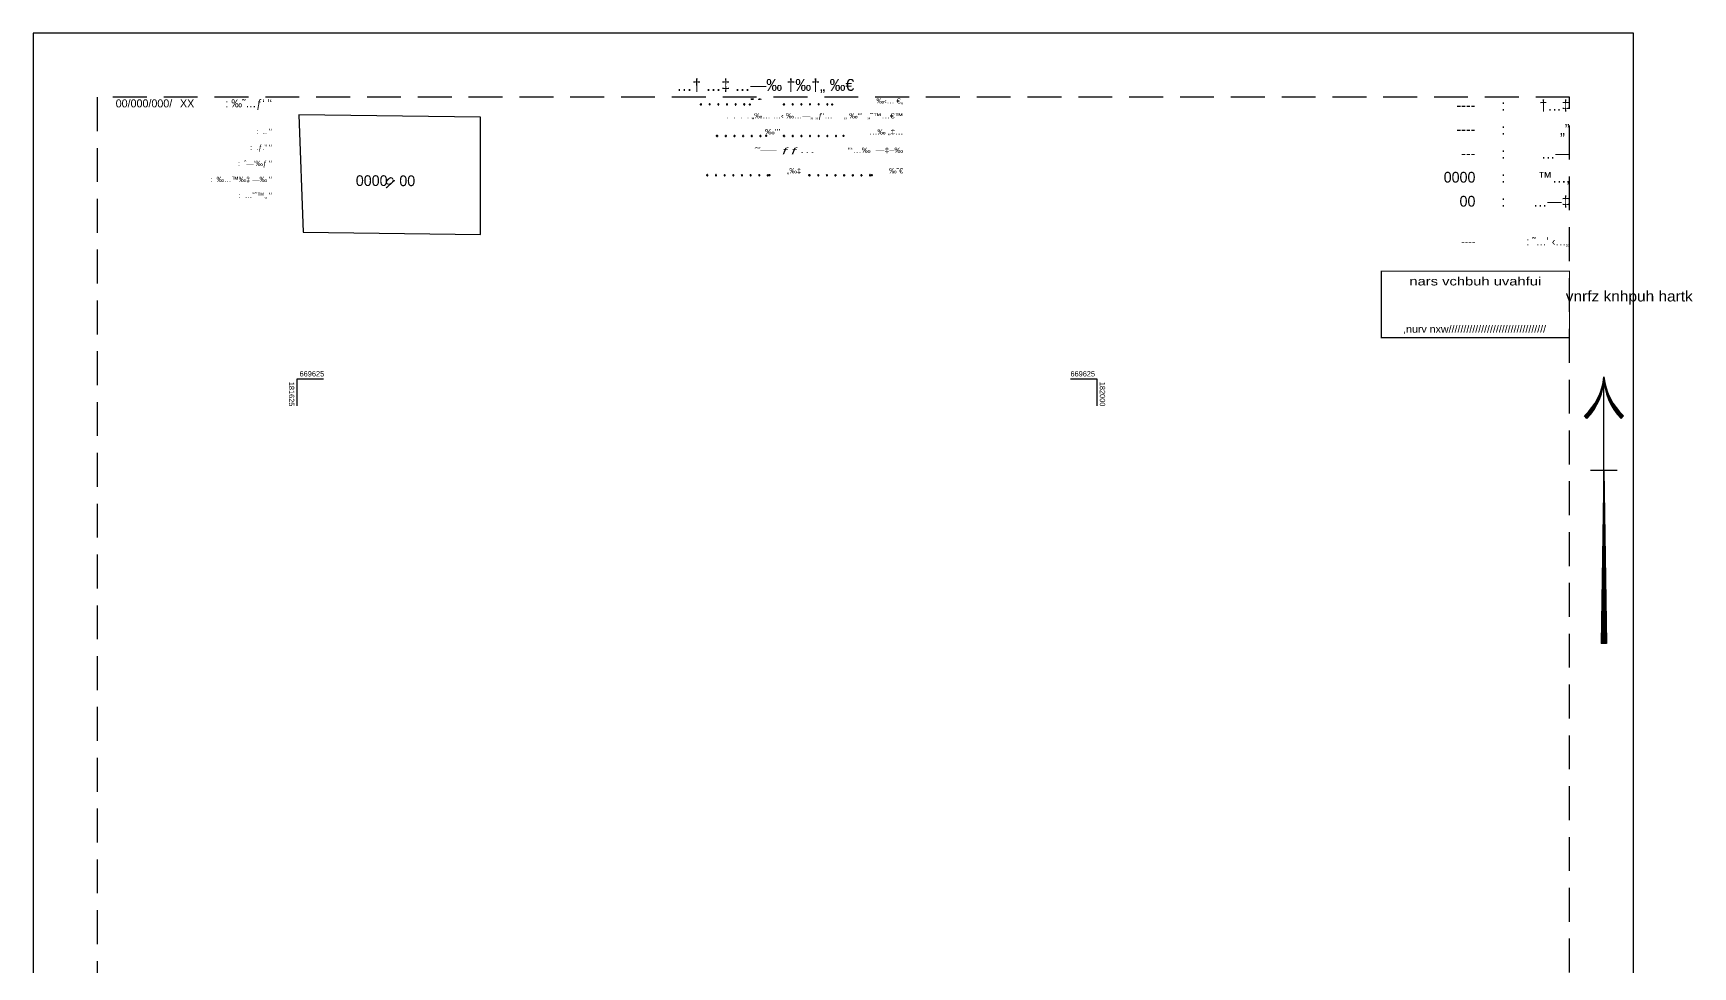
# Model space of a CAD drawing. Extents: x 180435 to 182279, y 668912 to 669787.
# Drawn here: x 181501 to 182279, y 669350 to 669787 of the extents above; entities that cross this region are included whole.
import ezdxf
from ezdxf.enums import TextEntityAlignment as Align

# ---------------------------------------------------------------- set-up
doc = ezdxf.new("R2010")
doc.units = 0
doc.header["$LTSCALE"] = 2.5
doc.header["$MEASUREMENT"] = 0
doc.header["$XCLIPFRAME"] = 2
doc.linetypes.add('HIDDEN', pattern=[9.525, 6.35, -3.175])
doc.layers.get('0').update_dxf_attribs({"linetype": 'CONTINUOUS'})
for name, color, linetype in [('DFS', 2, 'CONTINUOUS'), ('DRWP002', 2, 'CONTINUOUS'), ('DRWS001', 2, 'CONTINUOUS'), ('DRWS006', 2, 'CONTINUOUS'), ('DRWT001', 2, 'CONTINUOUS'), ('DRWT004', 2, 'CONTINUOUS'), ('KOTERET', 1, 'CONTINUOUS'), ('חותמת-תצר', 5, 'CONTINUOUS')]:
    doc.layers.add(name, color=color, linetype=linetype)
doc.styles.add('HEBTXT', font='HEBTXT.shx')
doc.styles.add('MD-2010', font='hebtxt.shx', dxfattribs={"height": 1.25})
doc.styles.add('miryam', font='mirym.shx', dxfattribs={"height": 100})
picture_1 = doc.add_image_def('image1.jpg', size_in_pixel=(1272, 5454))

# ---------------------------------------------------------------- blocks, each defined once
blk = doc.blocks.new('SUNORTHR')
at = {"color": 2}
for p, q in [((0, 65), (0, 100)), ((-6.4, 84.38), (-7.32, 85.38)), ((6.4, 84.38), (7.32, 85.38)), ((0, 65), (0, 68.5)), ((-5, 65), (5, 65)), ((0, 65), (-1, 0)), ((-0.03, 65), (-0.5, 0)), ((0, 65), (1, 0)), ((0, 0), (0, 65)), ((0.5, 0), (0, 65)), ((-0.24, 44), (-0.75, 0)), ((-0.08, 44), (-0.25, 0)), ((0.08, 44), (0.25, 0)), ((0.24, 44), (0.75, 0)), ((1, 0), (-1, 0))]:
    blk.add_line(p, q, dxfattribs=at)
for centre, start, end in [((-22.94, 102.34), 312.63608, 354.17952), ((-22.99, 101.67), 313.86735, 355.84619), ((-23.03, 101), 315.06596, 357.51286), ((-23.05, 100.33), 316.23136, 359.17952), ((22.94, 102.34), 185.82048, 227.36392), ((22.99, 101.67), 184.15381, 226.13265), ((23.03, 101), 182.48714, 224.93404), ((23.05, 100.33), 180.82048, 223.76864), ((-22.96, 102.12), 313.0501, 341.08804), ((-22.98, 101.89), 313.46053, 341.63481), ((-23.01, 101.45), 314.27054, 342.72456), ((-23.02, 101.22), 314.67008, 343.26752), ((-23.04, 100.78), 315.45815, 344.34963), ((-23.05, 100.55), 315.84662, 344.88877), ((23.05, 100.55), 195.11123, 224.15338), ((23.04, 100.78), 195.65037, 224.54185), ((23.02, 101.22), 196.73248, 225.32992), ((23.01, 101.45), 197.27544, 225.72946), ((22.98, 101.89), 198.36519, 226.53947), ((22.96, 102.12), 198.91196, 226.9499)]:
    blk.add_arc(centre, 23.06, start, end, dxfattribs=at)
blk = doc.blocks.new('SU77_10')
at = {"color": 2, "style": 'HEBTXT'}
for s, height, p in [(": ‰˜…ƒ‘ '‘", 3, (62.5, -3)), (":  .. '‘", 2, (62.5, -13)), (":  .ƒ.” '‘", 2, (62.5, -19)), (":  ˆ—‘‰ƒ '‘", 2, (62.5, -25)), (":  ‰…™‰‡ —‰ '‘", 2, (62.5, -31)), (":  …˜ˆ™„ '‘", 2, (62.5, -37))]:
    blk.add_text(s, height=height, dxfattribs=at).set_placement(p, align=Align.RIGHT)
for tag, p in [('MS_MM', (30.48, -13)), ('MS_PD', (30.48, -19)), ('MS_D', (30.48, -25)), ('MS_TH', (30.48, -31)), ('MS_SHT', (30.48, -37))]:
    blk.add_attdef(tag, text='', height=2, dxfattribs=at).set_placement(p, align=Align.RIGHT)
blk = doc.blocks.new('חותמת-תצר')
at = {"layer": 'חותמת-תצר', "const_width": 0.508, "flags": 128}
blk.add_lwpolyline([(-88.21, 0), (-88.21, 31.16), (0, 31.16), (0, 0)], close=True, dxfattribs=at)
at = {"layer": 'חותמת-תצר', "style": 'miryam'}
for s, height, width, p in [('nars vchbuh uvahfui', 3.971, 1.3, (-44.18, 26.52)), (',nurv nxw/////////////////////////////////', 3.3844, 1.1, (-44.52, 3.79))]:
    blk.add_text(s, height=height, dxfattribs=dict(at, width=width)).set_placement(p, align=Align.MIDDLE)
at = {"layer": 'חותמת-תצר', "style": 'miryam', "width": 1.09}
blk.add_text('vnrfz knhpuh hartk', height=4.9638, dxfattribs=at).set_placement((-1.78, 16.95))

msp = doc.modelspace()

# ---------------------------------------------------------------- linework, layer by layer
at = {"color": 2}
for p, q in [((181501.41, 669787.11), (181501.41, 668912.11)), ((182251.41, 669787.11), (181501.41, 669787.11)), ((182251.41, 668912.11), (182251.41, 669787.11))]:
    msp.add_line(p, q, dxfattribs=at)
at = {"color": 30, "linetype": 'HIDDEN'}
for p, q in [((181531.41, 669757.11), (181531.41, 668942.11)), ((182221.41, 669757.11), (181531.41, 669757.11)), ((182221.41, 668942.11), (182221.41, 669757.11))]:
    msp.add_line(p, q, dxfattribs=at)
at = {"layer": 'DRWP002'}
for p, q in [((181637.5, 669625), (181625, 669625)), ((181625, 669625), (181625, 669612.5)), ((182000, 669625), (181987.5, 669625)), ((182000, 669612.5), (182000, 669625))]:
    msp.add_line(p, q, dxfattribs=at)
at = {"layer": 'KOTERET', "color": 1, "linetype": 'Continuous', "lineweight": 40}
for centre, start, end in [((181814.38, 669753.73), 90.00001, 180.00001), ((181814.38, 669753.73), 180.00001, 270.00001), ((181814.38, 669753.73), 0.00002, 90.00001), ((181814.38, 669753.73), 270.00001, 0.00002), ((181818.43, 669753.73), 90.00001, 180.00001), ((181818.43, 669753.73), 180.00001, 270.00001), ((181818.43, 669753.73), 0.00002, 90.00001), ((181818.43, 669753.73), 270.00001, 0.00002), ((181822.48, 669753.73), 90.00001, 180.00001), ((181822.48, 669753.73), 180.00001, 270.00001), ((181822.48, 669753.73), 0.00002, 90.00001), ((181822.48, 669753.73), 270.00001, 0.00002), ((181826.53, 669753.73), 90.00001, 180.00001), ((181826.53, 669753.73), 180.00001, 270.00001), ((181826.53, 669753.73), 0.00002, 90.00001), ((181826.53, 669753.73), 270.00001, 0.00002), ((181830.58, 669753.73), 90.00001, 180.00001), ((181830.58, 669753.73), 180.00001, 270.00001), ((181830.58, 669753.73), 0.00002, 90.00001), ((181830.58, 669753.73), 270.00001, 0.00002), ((181834.63, 669753.73), 90.00001, 180.00001), ((181834.63, 669753.73), 180.00001, 270.00001), ((181834.63, 669753.73), 0.00002, 90.00001), ((181834.63, 669753.73), 270.00001, 0.00002), ((181853.31, 669753.73), 90.00001, 180.00001), ((181853.31, 669753.73), 180.00001, 270.00001), ((181853.31, 669753.73), 0.00002, 90.00001), ((181853.31, 669753.73), 270.00001, 0.00002), ((181857.36, 669753.73), 90.00001, 180.00001), ((181857.36, 669753.73), 180.00001, 270.00001), ((181857.36, 669753.73), 0.00002, 90.00001), ((181857.36, 669753.73), 270.00001, 0.00002), ((181861.41, 669753.73), 90.00001, 180.00001), ((181861.41, 669753.73), 180.00001, 270.00001), ((181861.41, 669753.73), 0.00002, 90.00001), ((181861.41, 669753.73), 270.00001, 0.00002), ((181865.46, 669753.73), 90.00001, 180.00001), ((181865.46, 669753.73), 180.00001, 270.00001), ((181865.46, 669753.73), 0.00002, 90.00001), ((181865.46, 669753.73), 270.00001, 0.00002), ((181869.51, 669753.73), 90.00001, 180.00001), ((181869.51, 669753.73), 180.00001, 270.00001), ((181869.51, 669753.73), 0.00002, 90.00001), ((181869.51, 669753.73), 270.00001, 0.00002), ((181873.56, 669753.73), 90.00001, 180.00001), ((181873.56, 669753.73), 180.00001, 270.00001), ((181873.56, 669753.73), 0.00002, 90.00001), ((181873.56, 669753.73), 270.00001, 0.00002), ((181821.95, 669738.95), 90.00001, 180.00001), ((181821.95, 669738.95), 180.00001, 270.00001), ((181821.95, 669738.95), 0.00002, 90.00001), ((181821.95, 669738.95), 270.00001, 0.00002), ((181826, 669738.95), 90.00001, 180.00001), ((181826, 669738.95), 180.00001, 270.00001), ((181826, 669738.95), 0.00002, 90.00001), ((181826, 669738.95), 270.00001, 0.00002), ((181830.05, 669738.95), 90.00001, 180.00001), ((181830.05, 669738.95), 180.00001, 270.00001), ((181830.05, 669738.95), 0.00002, 90.00001), ((181830.05, 669738.95), 270.00001, 0.00002), ((181834.1, 669738.95), 90.00001, 180.00001), ((181834.1, 669738.95), 180.00001, 270.00001), ((181834.1, 669738.95), 0.00002, 90.00001), ((181834.1, 669738.95), 270.00001, 0.00002), ((181838.15, 669738.95), 90.00001, 180.00001), ((181838.15, 669738.95), 180.00001, 270.00001), ((181838.15, 669738.95), 0.00002, 90.00001), ((181838.15, 669738.95), 270.00001, 0.00002), ((181842.2, 669738.95), 90.00001, 180.00001), ((181842.2, 669738.95), 180.00001, 270.00001), ((181842.2, 669738.95), 0.00002, 90.00001), ((181842.2, 669738.95), 270.00001, 0.00002), ((181853.31, 669738.95), 90.00001, 180.00001), ((181853.31, 669738.95), 180.00001, 270.00001), ((181853.31, 669738.95), 0.00002, 90.00001), ((181853.31, 669738.95), 270.00001, 0.00002), ((181857.36, 669738.95), 90.00001, 180.00001), ((181857.36, 669738.95), 180.00001, 270.00001), ((181857.36, 669738.95), 0.00002, 90.00001), ((181857.36, 669738.95), 270.00001, 0.00002), ((181861.41, 669738.95), 90.00001, 180.00001), ((181861.41, 669738.95), 180.00001, 270.00001), ((181861.41, 669738.95), 0.00002, 90.00001), ((181861.41, 669738.95), 270.00001, 0.00002), ((181865.46, 669738.95), 90.00001, 180.00001), ((181865.46, 669738.95), 180.00001, 270.00001), ((181865.46, 669738.95), 0.00002, 90.00001), ((181865.46, 669738.95), 270.00001, 0.00002), ((181869.51, 669738.95), 90.00001, 180.00001), ((181869.51, 669738.95), 180.00001, 270.00001), ((181869.51, 669738.95), 0.00002, 90.00001), ((181869.51, 669738.95), 270.00001, 0.00002), ((181873.56, 669738.95), 90.00001, 180.00001), ((181873.56, 669738.95), 180.00001, 270.00001), ((181873.56, 669738.95), 0.00002, 90.00001), ((181873.56, 669738.95), 270.00001, 0.00002), ((181877.61, 669738.95), 90.00001, 180.00001), ((181877.61, 669738.95), 180.00001, 270.00001), ((181877.61, 669738.95), 0.00002, 90.00001), ((181877.61, 669738.95), 270.00001, 0.00002), ((181817.34, 669720.55), 90.00001, 180.00001), ((181817.34, 669720.55), 180.00001, 270.00001), ((181817.34, 669720.55), 0.00002, 90.00001), ((181817.34, 669720.55), 270.00001, 0.00002), ((181821.39, 669720.55), 90.00001, 180.00001), ((181821.39, 669720.55), 180.00001, 270.00001), ((181821.39, 669720.55), 0.00002, 90.00001), ((181821.39, 669720.55), 270.00001, 0.00002), ((181825.44, 669720.55), 90.00001, 180.00001), ((181825.44, 669720.55), 180.00001, 270.00001), ((181825.44, 669720.55), 0.00002, 90.00001), ((181825.44, 669720.55), 270.00001, 0.00002), ((181829.49, 669720.55), 90.00001, 180.00001), ((181829.49, 669720.55), 180.00001, 270.00001), ((181829.49, 669720.55), 0.00002, 90.00001), ((181829.49, 669720.55), 270.00001, 0.00002), ((181833.54, 669720.55), 90.00001, 180.00001), ((181833.54, 669720.55), 180.00001, 270.00001), ((181833.54, 669720.55), 0.00002, 90.00001), ((181833.54, 669720.55), 270.00001, 0.00002), ((181837.59, 669720.55), 90.00001, 180.00001), ((181837.59, 669720.55), 180.00001, 270.00001), ((181837.59, 669720.55), 0.00002, 90.00001), ((181837.59, 669720.55), 270.00001, 0.00002), ((181841.64, 669720.55), 90.00001, 180.00001), ((181841.64, 669720.55), 180.00001, 270.00001), ((181841.64, 669720.55), 0.00002, 90.00001), ((181841.64, 669720.55), 270.00001, 0.00002), ((181845.69, 669720.55), 90.00001, 180.00001), ((181845.69, 669720.55), 180.00001, 270.00001), ((181845.69, 669720.55), 0.00002, 90.00001), ((181845.69, 669720.55), 270.00001, 0.00002), ((181865.25, 669720.55), 90.00001, 180.00001), ((181865.25, 669720.55), 180.00001, 270.00001), ((181865.25, 669720.55), 0.00002, 90.00001), ((181865.25, 669720.55), 270.00001, 0.00002), ((181869.3, 669720.55), 90.00001, 180.00001), ((181869.3, 669720.55), 180.00001, 270.00001), ((181869.3, 669720.55), 0.00002, 90.00001), ((181869.3, 669720.55), 270.00001, 0.00002), ((181873.35, 669720.55), 90.00001, 180.00001), ((181873.35, 669720.55), 180.00001, 270.00001), ((181873.35, 669720.55), 0.00002, 90.00001), ((181873.35, 669720.55), 270.00001, 0.00002), ((181877.4, 669720.55), 90.00001, 180.00001), ((181877.4, 669720.55), 180.00001, 270.00001), ((181877.4, 669720.55), 0.00002, 90.00001), ((181877.4, 669720.55), 270.00001, 0.00002), ((181881.45, 669720.55), 90.00001, 180.00001), ((181881.45, 669720.55), 180.00001, 270.00001), ((181881.45, 669720.55), 0.00002, 90.00001), ((181881.45, 669720.55), 270.00001, 0.00002), ((181885.5, 669720.55), 90.00001, 180.00001), ((181885.5, 669720.55), 180.00001, 270.00001), ((181885.5, 669720.55), 0.00002, 90.00001), ((181885.5, 669720.55), 270.00001, 0.00002), ((181889.55, 669720.55), 90.00001, 180.00001), ((181889.55, 669720.55), 180.00001, 270.00001), ((181889.55, 669720.55), 0.00002, 90.00001), ((181889.55, 669720.55), 270.00001, 0.00002), ((181893.6, 669720.55), 90.00001, 180.00001), ((181893.6, 669720.55), 180.00001, 270.00001), ((181893.6, 669720.55), 0.00002, 90.00001), ((181893.6, 669720.55), 270.00001, 0.00002)]:
    msp.add_arc(centre, 0.135, start, end, dxfattribs=at)
at = {"layer": 'KOTERET', "color": 1, "lineweight": 40}
for p in [(181814.25, 669753.73), (181837.32, 669753.73), (181853.18, 669753.73), (181875.84, 669753.73), (181821.82, 669738.95), (181844.88, 669738.95), (181853.18, 669738.95), (181881.14, 669738.95), (181817.2, 669720.55), (181846.45, 669720.55), (181865.12, 669720.55), (181894.37, 669720.55)]:
    msp.add_point(p, dxfattribs=at)

# ---------------------------------------------------------------- block references
msp.add_blockref('חותמת-תצר', (182221.39, 669644.44))
at = {"layer": 'DRWS001', "xscale": 1.25, "yscale": 1.25, "zscale": 1.25}
msp.add_blockref('SUNORTHR', (182237.52, 669501.05), dxfattribs=at)
at = {"layer": 'DRWT001', "xscale": 1.25, "yscale": 1.25, "zscale": 1.25}
msp.add_blockref('SU77_10', (181535.2, 669756.09), dxfattribs=at)

# ---------------------------------------------------------------- texts
at = {"style": 'HEBTXT'}
msp.add_text('…† …‡ …—‰ †‰†„ ‰€', height=5.55, dxfattribs=at).set_placement((181802.87, 669760.09))
at = {"layer": 'DFS', "style": 'HEBTXT'}
msp.add_text('XX', height=3.75, dxfattribs=at).set_placement((181570.2, 669752.34))
at = {"layer": 'DRWS006', "color": 2, "style": 'MD-2010'}
msp.add_text('00/000/000/', height=3.75, dxfattribs=at).set_placement((181566.57, 669752.34), align=Align.RIGHT)
at = {"layer": 'DRWT001', "color": 2}
for s, height, style, p in [('----', 5, 'HEBTXT', (182177.27, 669750.86)), (':', 5, 'HEBTXT', (182191.25, 669750.86)), ('†…‡', 5, 'HEBTXT', (182221.41, 669750.86)), ('„”', 5, 'HEBTXT', (182221.41, 669739.61)), ('----', 5, 'HEBTXT', (182177.27, 669739.61)), (':', 5, 'HEBTXT', (182191.25, 669739.61)), ('---', 5, 'HEBTXT', (182177.27, 669728.36)), (':', 5, 'HEBTXT', (182191.25, 669728.36)), ('…—', 5, 'HEBTXT', (182221.41, 669728.36)), ('0000', 5, 'HEBTXT', (182177.27, 669717.11)), (':', 5, 'HEBTXT', (182191.25, 669717.11)), ('™…‚', 5, 'HEBTXT', (182221.41, 669717.11)), ('0000', 5, 'miryam', (181667.47, 669715.52)), ('00', 5, 'miryam', (181680.42, 669715.45)), ('00', 5, 'HEBTXT', (182177.27, 669705.86)), (':', 5, 'HEBTXT', (182191.25, 669705.86)), ('…—‡', 5, 'HEBTXT', (182221.41, 669705.86)), (': ˜…’ ‹…„', 3.75, 'HEBTXT', (182221.41, 669687.64)), ('----', 3.75, 'HEBTXT', (182177.27, 669687.64))]:
    msp.add_text(s, height=height, dxfattribs=dict(at, style=style)).set_placement(p, align=Align.RIGHT)
at = {"layer": 'DRWT001', "color": 2, "style": 'miryam'}
msp.add_text('q', height=5, rotation=312.42854, dxfattribs=at).set_placement((181668.45, 669715.06), align=Align.RIGHT)
at = {"layer": 'DRWT004', "style": 'HEBTXT'}
for p in [(181626.25, 669626.25), (181987.5, 669626.25)]:
    msp.add_text('669625', height=2.5, dxfattribs=at).set_placement(p)
for s, p in [('181625', (181621.25, 669623.75)), ('182000', (182001.25, 669623.75))]:
    msp.add_text(s, height=2.5, rotation=270, dxfattribs=at).set_placement(p)
at = {"layer": 'KOTERET', "color": 1, "lineweight": 40, "style": 'HEBTXT'}
for s, width, p, p2 in [("'‘", 1.362903, (181836.66, 669754.16), (181843.95, 669754.16)), ('‰"’', 1.636364, (181844.3, 669739.71), (181851.59, 669739.71)), ('˜— ƒƒ…', 1.367994, (181839.61, 669731.05), (181867.98, 669731.05))]:
    msp.add_text(s, height=2.43, dxfattribs=dict(at, width=width)).set_placement(p, p2, align=Align.FIT)
for s, width, p in [('‰‹… €„', 1.106383, (181909.16, 669754.17)), (' .  .  .  . „‰… …‹ ‰…—„ „ƒ’…', 1.176471, (181876.04, 669747.18)), ('„ ‰"’  „˜™…€™', 1.228003, (181909.16, 669747.16)), ('…‰ „‡…', 1.178571, (181909.16, 669739.63)), ('“‘…‰  —‡–‰', 1.285714, (181909.16, 669731.05)), ('„‰‡', 1.082755, (181861.25, 669721.43)), ('‰˜€', 1.082755, (181909.16, 669721.43))]:
    msp.add_text(s, height=2.43, dxfattribs=dict(at, width=width)).set_placement(p, align=Align.RIGHT)

# ---------------------------------------------------------------- pictures from other files: only their frames are drawn
image = msp.add_image(picture_1, insert=(182640.3, 669559.78), size_in_units=(268.09, 1149.5), rotation=89.80575, dxfattribs=dict(brightness=46, contrast=76))
image.set_boundary_path([(876.77, 1041.68), (880.32, 637.58), (619.51, 648.32), (615.92, 1042.57), (876.77, 1041.68)])

doc.saveas('drawing.dxf')
